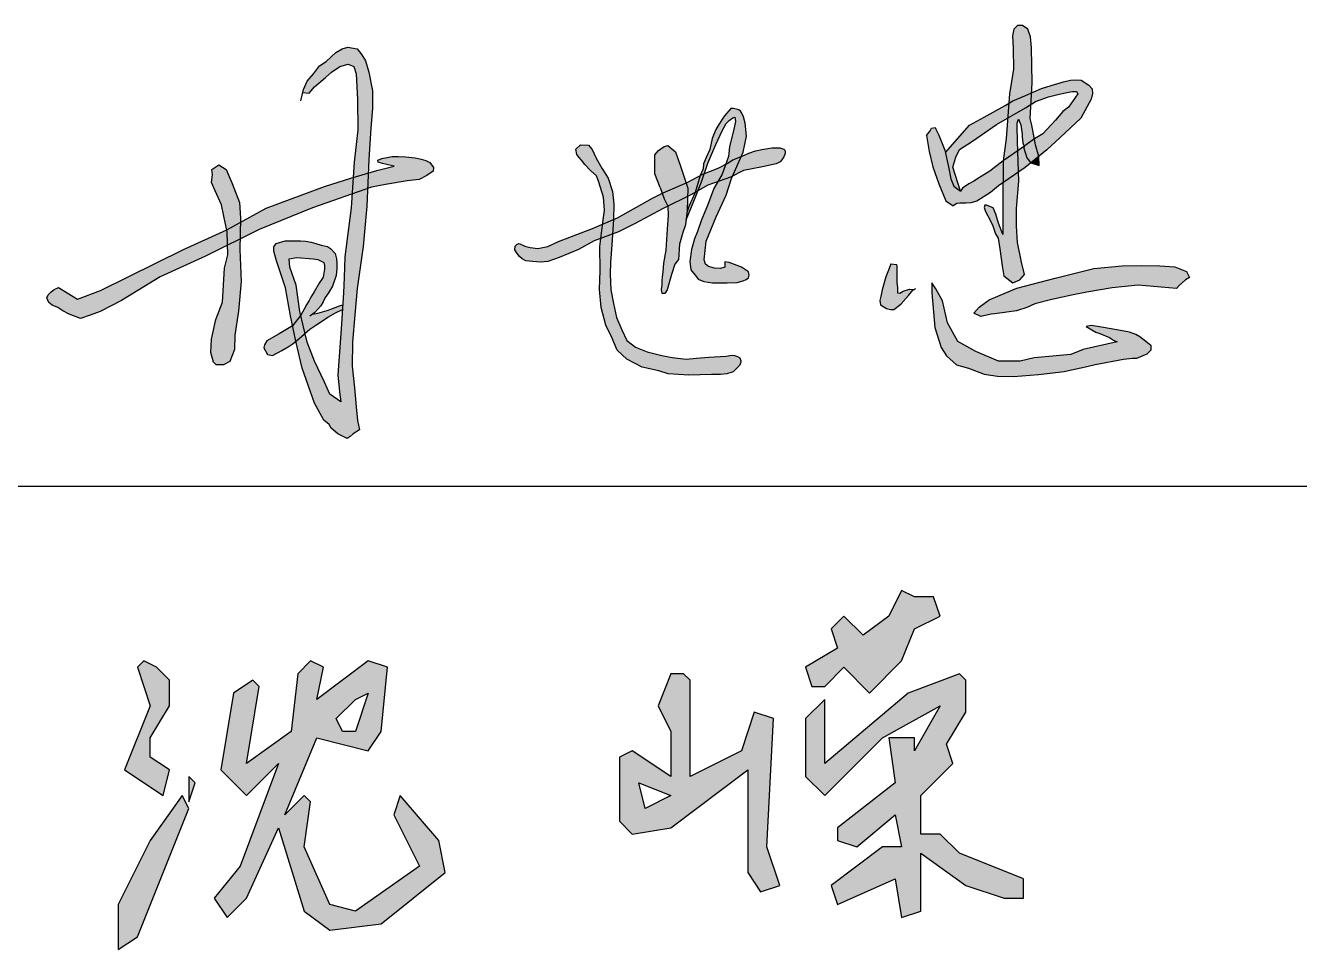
# Model space of a CAD drawing. Header units: millimetres. Extents: x 865974 to 875117, y 41124 to 44891.
# Drawn here: x 867556.56 to 867571.58, y 41164.14 to 41175.04 of the extents above; entities that cross this region are included whole.
import ezdxf

# ---------------------------------------------------------------- set-up
doc = ezdxf.new("R2010")
doc.units = ezdxf.units.MM
doc.header["$LTSCALE"] = 1000
doc.header["$MEASUREMENT"] = 0
doc.layers.add('HATCH', color=8, linetype='Continuous')

msp = doc.modelspace()

# ---------------------------------------------------------------- hatches: boundary and pattern name
at = {"linetype": 'Continuous'}
h = msp.add_hatch(color=256, dxfattribs=at)
h.paths.add_polyline_path([(867565.075, 41166.256), (867565.075, 41165.046), (867565.227, 41164.819), (867565.453, 41164.894), (867565.302, 41165.348), (867565.378, 41166.861), (867565.151, 41166.936), (867565, 41166.483), (867564.395, 41166.18), (867564.395, 41167.314), (867564.319, 41167.39), (867564.168, 41167.39), (867564.017, 41167.012), (867564.168, 41166.709), (867564.168, 41166.18), (867563.714, 41166.483), (867563.563, 41166.407), (867563.563, 41165.651), (867563.714, 41165.499), (867564.168, 41165.575)])
h.paths.add_polyline_path([(867564.168, 41165.953), (867563.865, 41165.802), (867563.79, 41166.104)], flags=16)
h.paths.add_polyline_path([(867566.89, 41167.541), (867567.042, 41167.919), (867567.344, 41168.071), (867567.268, 41168.298), (867567.042, 41168.298), (867566.89, 41168.373), (867566.739, 41168.071), (867566.437, 41167.844), (867566.21, 41168.071), (867566.058, 41167.919), (867566.134, 41167.693), (867565.756, 41167.466), (867565.832, 41167.239), (867565.983, 41167.239), (867566.21, 41167.466), (867566.512, 41167.163)])
h.paths.add_polyline_path([(867567.647, 41166.936), (867567.647, 41167.314), (867567.571, 41167.39), (867566.966, 41167.163), (867565.983, 41166.331), (867565.983, 41167.088), (867565.756, 41166.861), (867565.756, 41166.18), (867565.983, 41165.953), (867566.663, 41166.634), (867567.344, 41167.012), (867567.042, 41166.483), (867567.042, 41166.634), (867566.739, 41166.634), (867566.815, 41166.104), (867566.134, 41165.575), (867566.134, 41165.424), (867566.361, 41165.348), (867566.815, 41165.726), (867566.89, 41165.348), (867566.663, 41165.348), (867566.058, 41164.894), (867566.134, 41164.668), (867566.815, 41164.97), (867566.89, 41164.516), (867567.117, 41164.592), (867567.117, 41165.273), (867567.647, 41164.894), (867568.1, 41164.743), (867568.327, 41164.743), (867568.327, 41164.97), (867567.571, 41165.273), (867567.344, 41165.499), (867567.117, 41165.499), (867567.117, 41165.953), (867567.495, 41166.331), (867567.42, 41166.558)])
h = msp.add_hatch(color=256, dxfattribs=at)
h.paths.add_polyline_path([(867558.028, 41166.407), (867558.028, 41166.634), (867558.255, 41167.012), (867558.255, 41167.314), (867558.103, 41167.466), (867557.952, 41167.541), (867557.877, 41167.466), (867558.028, 41167.012), (867557.725, 41166.256), (867558.179, 41165.953), (867558.255, 41166.256)])
h.paths.add_polyline_path([(867558.557, 41166.104), (867558.482, 41166.18), (867558.482, 41165.878)])
h.paths.add_polyline_path([(867558.482, 41165.802), (867558.406, 41165.953), (867558.028, 41165.424), (867557.65, 41164.668), (867557.65, 41164.138), (867557.877, 41164.289)])
h.paths.add_polyline_path([(867559.994, 41166.634), (867560.599, 41166.483), (867560.75, 41166.709), (867560.826, 41167.466), (867560.599, 41167.541), (867559.994, 41167.088), (867560.07, 41167.466), (867559.918, 41167.541), (867559.767, 41167.39), (867559.692, 41166.709), (867559.162, 41166.331), (867559.313, 41167.239), (867559.238, 41167.314), (867559.011, 41167.163), (867558.86, 41166.256), (867559.162, 41165.953), (867559.54, 41166.331), (867559.087, 41165.121), (867558.784, 41164.743), (867558.935, 41164.516), (867559.162, 41164.743), (867559.54, 41165.575), (867559.843, 41164.592), (867560.145, 41164.365), (867560.75, 41164.441), (867561.507, 41165.046), (867561.431, 41165.424), (867560.977, 41165.953), (867560.902, 41165.726), (867561.204, 41165.121), (867560.448, 41164.592), (867560.145, 41164.668), (867559.843, 41165.348), (867559.918, 41165.878), (867559.843, 41165.953), (867559.616, 41165.726)])
h.paths.add_polyline_path([(867560.221, 41166.861), (867560.448, 41167.088), (867560.599, 41167.163), (867560.448, 41166.709), (867560.297, 41166.709)], flags=16)
at = {"layer": 'HATCH'}
for points in [[(867568.421, 41174.772), (867568.411, 41174.902), (867568.379, 41174.993), (867568.316, 41175.035), (867568.256, 41175.035), (867568.214, 41174.99), (867568.197, 41174.913), (867568.204, 41174.762), (867568.211, 41174.52), (867568.162, 41174.229), (867568.154, 41174.118), (867568.2, 41174.145), (867568.344, 41174.204), (867568.422, 41174.241), (867568.428, 41174.358)], [(867560.629, 41173.823), (867560.651, 41174.058), (867560.648, 41174.264), (867560.608, 41174.483), (867560.565, 41174.619), (867560.525, 41174.689), (867560.469, 41174.758), (867560.357, 41174.78), (867560.293, 41174.761), (867560.218, 41174.716), (867560.103, 41174.609), (867560.025, 41174.558), (867559.953, 41174.465), (867559.878, 41174.377), (867559.836, 41174.28), (867559.827, 41174.245), (867559.901, 41174.238), (867559.965, 41174.312), (867560.097, 41174.423), (867560.164, 41174.484), (867560.265, 41174.551), (867560.363, 41174.578), (867560.43, 41174.551), (867560.457, 41174.464), (867560.471, 41174.164), (867560.478, 41173.803), (867560.434, 41173.425), (867560.421, 41173.244), (867560.599, 41173.295), (867560.605, 41173.454)], [(867569.136, 41174.29), (867569.097, 41174.331), (867569.008, 41174.389), (867568.957, 41174.394), (867568.88, 41174.392), (867568.798, 41174.369), (867568.652, 41174.326), (867568.539, 41174.293), (867568.449, 41174.254), (867568.422, 41174.241), (867568.416, 41174.105), (867568.469, 41174.139), (867568.624, 41174.192), (867568.75, 41174.226), (867568.858, 41174.248), (867568.904, 41174.257), (867568.953, 41174.255), (867568.97, 41174.23), (867568.86, 41174.071), (867568.792, 41174.02), (867568.706, 41173.917), (867568.557, 41173.759), (867568.456, 41173.699), (867568.47, 41173.629), (867568.508, 41173.491), (867568.604, 41173.568), (867568.762, 41173.713), (867569.003, 41173.942), (867569.126, 41174.165), (867569.143, 41174.235)], [(867568.422, 41174.241), (867568.344, 41174.204), (867568.2, 41174.145), (867568.154, 41174.118), (867568.141, 41173.942), (867568.353, 41174.064), (867568.416, 41174.105)], [(867564.7, 41173.63), (867564.772, 41173.791), (867564.821, 41173.881), (867564.858, 41173.913), (867564.899, 41173.948), (867564.924, 41173.953), (867564.932, 41173.904), (867564.913, 41173.811), (867564.861, 41173.604), (867564.848, 41173.489), (867564.817, 41173.401), (867564.831, 41173.409), (867564.901, 41173.449), (867564.998, 41173.49), (867565.022, 41173.543), (867565.06, 41173.729), (867565.043, 41173.884), (867565.025, 41173.956), (867565.007, 41174.001), (867564.99, 41174.026), (867564.97, 41174.041), (867564.908, 41174.058), (867564.877, 41174.058), (867564.801, 41173.97), (867564.769, 41173.922), (867564.735, 41173.868), (867564.698, 41173.81), (867564.656, 41173.703), (867564.627, 41173.574), (867564.584, 41173.479), (867564.553, 41173.403), (867564.548, 41173.346), (867564.516, 41173.267), (867564.544, 41173.282), (867564.563, 41173.289), (867564.606, 41173.412)], [(867567.726, 41173.672), (867568.009, 41173.866), (867568.141, 41173.942), (867568.154, 41174.118), (867568.11, 41174.093), (867567.865, 41173.954), (867567.69, 41173.858), (867567.406, 41173.538), (867567.445, 41173.37), (867567.472, 41173.228), (867567.507, 41173.142), (867567.583, 41173.082), (867567.495, 41173.366), (867567.529, 41173.482), (867567.573, 41173.572)], [(867568.416, 41174.105), (867568.353, 41174.064), (867568.141, 41173.942), (867568.123, 41173.703), (867568.088, 41173.439), (867568.261, 41173.556), (867568.258, 41173.668), (867568.253, 41173.85), (867568.254, 41173.883), (867568.269, 41173.93), (867568.297, 41173.865), (867568.311, 41173.754), (867568.312, 41173.724), (867568.319, 41173.651), (867568.334, 41173.609), (867568.456, 41173.699), (867568.425, 41173.86), (867568.407, 41173.937)], [(867567.399, 41173.566), (867567.383, 41173.605), (867567.328, 41173.74), (867567.292, 41173.811), (867567.285, 41173.833), (867567.242, 41173.825), (867567.225, 41173.794), (867567.184, 41173.736), (867567.215, 41173.549), (867567.259, 41173.367), (867567.331, 41173.168), (867567.412, 41172.966), (867567.498, 41172.909), (867567.54, 41172.934), (867567.577, 41172.94), (867567.602, 41172.941), (867567.652, 41172.941), (867567.707, 41172.943), (867567.778, 41172.962), (867567.939, 41173.067), (867568.033, 41173.144), (867568.086, 41173.181), (867568.088, 41173.439), (867567.929, 41173.317), (867567.81, 41173.242), (867567.74, 41173.199), (867567.684, 41173.168), (867567.61, 41173.115), (867567.583, 41173.082), (867567.507, 41173.142), (867567.472, 41173.228), (867567.445, 41173.37)], [(867568.47, 41173.629), (867568.456, 41173.699), (867568.456, 41173.699), (867568.334, 41173.609), (867568.333, 41173.59), (867568.365, 41173.474), (867568.414, 41173.414), (867568.508, 41173.491)], [(867563.482, 41173.076), (867563.431, 41173.233), (867563.356, 41173.354), (867563.286, 41173.469), (867563.24, 41173.573), (867563.197, 41173.622), (867563.101, 41173.626), (867563.048, 41173.577), (867563.059, 41173.512), (867563.088, 41173.477), (867563.116, 41173.447), (867563.154, 41173.394), (867563.223, 41173.323), (867563.29, 41173.261), (867563.32, 41173.186), (867563.375, 41173.009), (867563.387, 41172.857), (867563.368, 41172.713), (867563.365, 41172.694), (867563.492, 41172.748), (867563.497, 41172.927)], [(867564.277, 41173.389), (867564.225, 41173.545), (867564.132, 41173.621), (867564.088, 41173.609), (867564.024, 41173.561), (867563.98, 41173.509), (867563.98, 41173.425), (867563.98, 41173.285), (867564.044, 41173.125), (867564.067, 41173.057), (867564.077, 41173.062), (867564.348, 41173.177)], [(867565.41, 41173.404), (867565.457, 41173.429), (867565.478, 41173.451), (867565.5, 41173.486), (867565.515, 41173.524), (867565.515, 41173.552), (867565.511, 41173.563), (867565.502, 41173.577), (867565.455, 41173.592), (867565.361, 41173.592), (867565.311, 41173.586), (867565.241, 41173.572), (867565.165, 41173.556), (867565.088, 41173.529), (867565.011, 41173.496), (867564.998, 41173.49), (867564.896, 41173.258), (867565.024, 41173.326), (867565.251, 41173.37)], [(867568.261, 41173.556), (867568.088, 41173.439), (867568.086, 41173.181), (867568.268, 41173.306)], [(867568.365, 41173.474), (867568.333, 41173.59), (867568.334, 41173.609), (867568.278, 41173.568), (867568.261, 41173.556), (867568.268, 41173.306), (867568.346, 41173.359), (867568.414, 41173.414)], [(867559.079, 41172.948), (867558.995, 41173.17), (867558.925, 41173.336), (867558.837, 41173.393), (867558.755, 41173.337), (867558.761, 41173.273), (867558.75, 41173.185), (867558.792, 41173.086), (867558.867, 41172.922), (867558.896, 41172.788), (867558.932, 41172.624), (867559.092, 41172.713), (867559.093, 41172.763)], [(867561.292, 41173.267), (867561.366, 41173.319), (867561.368, 41173.362), (867561.325, 41173.42), (867561.28, 41173.442), (867561.222, 41173.457), (867561.154, 41173.473), (867561.038, 41173.486), (867560.958, 41173.49), (867560.882, 41173.49), (867560.822, 41173.479), (867560.76, 41173.467), (867560.713, 41173.446), (867560.717, 41173.422), (867560.768, 41173.409), (867560.836, 41173.393), (867560.906, 41173.378), (867560.844, 41173.36), (867560.702, 41173.325), (867560.599, 41173.295), (867560.592, 41173.111), (867560.638, 41173.127), (867560.801, 41173.16), (867561.059, 41173.203), (867561.201, 41173.22)], [(867564.775, 41173.28), (867564.817, 41173.401), (867564.728, 41173.352), (867564.563, 41173.289), (867564.529, 41173.192), (867564.486, 41173.084), (867564.605, 41173.152), (867564.725, 41173.194)], [(867564.998, 41173.49), (867564.901, 41173.449), (867564.831, 41173.409), (867564.817, 41173.401), (867564.775, 41173.28), (867564.725, 41173.194), (867564.873, 41173.246), (867564.896, 41173.258)], [(867568.508, 41173.491), (867568.414, 41173.414), (867568.512, 41173.383)], [(867559.941, 41172.885), (867560.408, 41173.047), (867560.421, 41173.244), (867560.393, 41173.236), (867560.085, 41173.135), (867559.396, 41172.881), (867559.092, 41172.713), (867559.088, 41172.518), (867559.311, 41172.629)], [(867560.599, 41173.295), (867560.421, 41173.244), (867560.408, 41173.047), (867560.592, 41173.111)], [(867564.516, 41173.267), (867564.361, 41173.182), (867564.348, 41173.177), (867564.368, 41173.115), (867564.365, 41173.018), (867564.403, 41173.037), (867564.454, 41173.066)], [(867564.82, 41173.035), (867564.884, 41173.231), (867564.896, 41173.258), (867564.873, 41173.246), (867564.725, 41173.194), (867564.677, 41173.112), (867564.6, 41172.913), (867564.529, 41172.744), (867564.484, 41172.607), (867564.449, 41172.52), (867564.411, 41172.392), (867564.394, 41172.25), (867564.404, 41172.155), (867564.471, 41172.07), (867564.491, 41172.044), (867564.559, 41172.017), (867564.659, 41172), (867564.724, 41171.999), (867564.833, 41171.999), (867564.951, 41172.003), (867565.022, 41172.025), (867565.057, 41172.041), (867565.086, 41172.061), (867565.091, 41172.092), (867565.083, 41172.13), (867565.002, 41172.186), (867564.952, 41172.205), (867564.858, 41172.24), (867564.807, 41172.248), (867564.807, 41172.209), (867564.805, 41172.185), (867564.752, 41172.171), (867564.684, 41172.174), (867564.614, 41172.193), (867564.577, 41172.222), (867564.561, 41172.273), (867564.585, 41172.493), (867564.703, 41172.779)], [(867564.563, 41173.289), (867564.544, 41173.282), (867564.516, 41173.267), (867564.454, 41173.066), (867564.486, 41173.084), (867564.529, 41173.192)], [(867568.271, 41173.199), (867568.268, 41173.306), (867568.086, 41173.181), (867568.085, 41172.913), (867568.083, 41172.699), (867568.085, 41172.57), (867568.032, 41172.703), (867568.003, 41172.81), (867567.969, 41172.885), (867567.92, 41172.904), (867567.893, 41172.916), (867567.872, 41172.918), (867567.864, 41172.889), (867567.881, 41172.843), (867567.939, 41172.731), (867567.966, 41172.672), (867567.996, 41172.577), (867568.03, 41172.527), (867568.047, 41172.4), (867568.075, 41172.201), (867568.097, 41172.084), (867568.203, 41171.999), (867568.283, 41172.036), (867568.338, 41172.1), (867568.304, 41172.246), (867568.258, 41172.475), (867568.246, 41172.674), (867568.246, 41172.876)], [(867559.879, 41171.301), (867559.854, 41171.406), (867559.779, 41171.341), (867559.746, 41171.313), (867559.746, 41171.311), (867559.821, 41170.993), (867559.965, 41170.581), (867560.075, 41170.382), (867560.137, 41170.328), (867560.163, 41170.288), (867560.24, 41170.219), (867560.349, 41170.163), (867560.388, 41170.189), (867560.422, 41170.221), (867560.495, 41170.266), (867560.474, 41170.376), (867560.456, 41170.537), (867560.437, 41170.764), (867560.409, 41171.017), (867560.412, 41171.302), (867560.441, 41171.624), (867560.469, 41171.933), (867560.538, 41172.427), (867560.584, 41172.903), (867560.592, 41173.111), (867560.408, 41173.047), (867560.397, 41172.885), (867560.323, 41172.308), (867560.316, 41172.064), (867560.306, 41171.882), (867560.285, 41171.518), (867560.265, 41171.238), (867560.242, 41170.917), (867560.262, 41170.716), (867560.275, 41170.598), (867560.148, 41170.688), (867560.083, 41170.829), (867559.964, 41171.077)], [(867564.368, 41173.115), (867564.348, 41173.177), (867564.077, 41173.062), (867564.067, 41173.057), (867564.09, 41172.991), (867564.132, 41172.904), (867564.365, 41173.018)], [(867564.486, 41173.084), (867564.454, 41173.066), (867564.381, 41172.901), (867564.359, 41172.837), (867564.348, 41172.743), (867564.43, 41172.943)], [(867564.07, 41172.874), (867564.132, 41172.904), (867564.09, 41172.991), (867564.067, 41173.057), (867563.95, 41173), (867563.538, 41172.767), (867563.492, 41172.748), (867563.48, 41172.575), (867563.551, 41172.602), (867563.748, 41172.7)], [(867564.361, 41172.852), (867564.365, 41173.018), (867564.132, 41172.904), (867564.138, 41172.796), (867564.123, 41172.638), (867564.109, 41172.386), (867564.083, 41172.234), (867564.075, 41172.131), (867564.065, 41172.072), (867564.062, 41172.022), (867564.062, 41171.978), (867564.056, 41171.921), (867564.057, 41171.893), (867564.062, 41171.88), (867564.069, 41171.873), (867564.096, 41171.874), (867564.125, 41171.918), (867564.175, 41172.099), (867564.216, 41172.219), (867564.257, 41172.275), (867564.269, 41172.455), (867564.309, 41172.592), (867564.341, 41172.684)], [(867558.147, 41172.07), (867558.68, 41172.316), (867558.941, 41172.445), (867558.937, 41172.601), (867558.932, 41172.624), (867558.42, 41172.392), (867557.441, 41171.908), (867557.172, 41171.806), (867556.948, 41171.944), (867556.895, 41171.921), (867556.86, 41171.894), (867556.825, 41171.859), (867556.807, 41171.822), (867556.831, 41171.769), (867556.871, 41171.738), (867556.937, 41171.711), (867556.996, 41171.672), (867557.073, 41171.629), (867557.207, 41171.581), (867557.318, 41171.618), (867557.438, 41171.662), (867557.691, 41171.793)], [(867559.092, 41172.713), (867558.932, 41172.624), (867558.937, 41172.601), (867558.941, 41172.445), (867559.088, 41172.518)], [(867563.262, 41172.494), (867563.342, 41172.523), (867563.365, 41172.694), (867563.244, 41172.642), (867562.842, 41172.487), (867562.717, 41172.428), (867562.599, 41172.407), (867562.508, 41172.417), (867562.447, 41172.433), (867562.381, 41172.466), (867562.354, 41172.457), (867562.333, 41172.431), (867562.33, 41172.388), (867562.354, 41172.346), (867562.384, 41172.31), (867562.415, 41172.283), (867562.459, 41172.26), (867562.538, 41172.251), (867562.629, 41172.244), (867562.717, 41172.251), (867562.853, 41172.299), (867563.079, 41172.393)], [(867563.492, 41172.748), (867563.365, 41172.694), (867563.342, 41172.523), (867563.48, 41172.575)], [(867559.102, 41172.018), (867559.086, 41172.393), (867559.088, 41172.518), (867558.941, 41172.445), (867558.944, 41172.33), (867558.905, 41172.172), (867558.88, 41171.774), (867558.801, 41171.569), (867558.75, 41171.337), (867558.741, 41171.179), (867558.774, 41171.066), (867558.806, 41171.035), (867558.892, 41171.035), (867558.966, 41171.071), (867559.023, 41171.215), (867559.027, 41171.384), (867559.068, 41171.668)], [(867560.154, 41172.405), (867560.117, 41172.429), (867560.046, 41172.446), (867559.982, 41172.466), (867559.925, 41172.479), (867559.861, 41172.49), (867559.8, 41172.496), (867559.702, 41172.496), (867559.618, 41172.496), (867559.513, 41172.466), (867559.486, 41172.426), (867559.486, 41172.375), (867559.517, 41172.26), (867559.547, 41172.166), (867559.624, 41171.94), (867559.682, 41171.61), (867559.707, 41171.495), (867559.804, 41171.619), (867559.794, 41171.662), (867559.748, 41171.973), (867559.674, 41172.184), (867559.666, 41172.284), (867559.757, 41172.299), (867559.948, 41172.282), (867560.003, 41172.275), (867560.044, 41172.256), (867560.074, 41172.24), (867560.085, 41172.206), (867560.085, 41172.162), (867560.068, 41172.069), (867560.02, 41171.995), (867559.963, 41171.895), (867559.924, 41171.83), (867559.903, 41171.793), (867559.874, 41171.75), (867559.842, 41171.689), (867559.804, 41171.619), (867559.854, 41171.406), (867559.909, 41171.454), (867559.981, 41171.501), (867560.061, 41171.551), (867560.122, 41171.597), (867560.213, 41171.647), (867560.295, 41171.684), (867560.298, 41171.74), (867560.261, 41171.729), (867560.159, 41171.69), (867560.115, 41171.673), (867560.005, 41171.643), (867559.94, 41171.629), (867559.968, 41171.65), (867560.039, 41171.731), (867560.066, 41171.775), (867560.093, 41171.829), (867560.13, 41171.883), (867560.178, 41171.96), (867560.221, 41172.085), (867560.228, 41172.169), (867560.228, 41172.233), (867560.225, 41172.284), (867560.208, 41172.348)], [(867563.454, 41172.101), (867563.457, 41172.242), (867563.471, 41172.448), (867563.48, 41172.575), (867563.342, 41172.523), (867563.329, 41172.428), (867563.334, 41172.144), (867563.325, 41171.92), (867563.345, 41171.71), (867563.403, 41171.503), (867563.472, 41171.354), (867563.537, 41171.207), (867563.65, 41171.102), (867563.832, 41171.004), (867564.025, 41170.963), (867564.136, 41170.928), (867564.381, 41170.913), (867564.647, 41170.92), (867564.752, 41170.921), (867564.827, 41170.927), (867564.904, 41170.95), (867564.977, 41171.027), (867564.995, 41171.063), (867564.995, 41171.079), (867564.982, 41171.117), (867564.954, 41171.131), (867564.918, 41171.143), (867564.89, 41171.149), (867564.82, 41171.136), (867564.615, 41171.122), (867564.472, 41171.11), (867564.35, 41171.099), (867564.185, 41171.118), (867564.062, 41171.144), (867563.889, 41171.185), (867563.752, 41171.241), (867563.65, 41171.319), (867563.59, 41171.446), (867563.527, 41171.593), (867563.491, 41171.756), (867563.461, 41171.916)], [(867566.973, 41171.852), (867567.023, 41171.912), (867567.041, 41171.923), (867566.983, 41171.927), (867566.91, 41171.902), (867566.87, 41171.877), (867566.843, 41171.882), (867566.84, 41171.909), (867566.84, 41171.947), (867566.835, 41172.005), (867566.835, 41172.047), (867566.835, 41172.108), (867566.833, 41172.143), (867566.833, 41172.188), (867566.828, 41172.218), (867566.762, 41172.223), (867566.742, 41172.17), (867566.705, 41172.07), (867566.659, 41171.919), (867566.644, 41171.839), (867566.634, 41171.791), (867566.642, 41171.741), (867566.71, 41171.699), (867566.76, 41171.684), (867566.8, 41171.686), (867566.88, 41171.749)], [(867568.662, 41171.804), (867568.912, 41171.86), (867569.075, 41171.891), (867569.373, 41171.942), (867569.679, 41171.973), (867570.132, 41171.934), (867570.165, 41171.967), (867570.238, 41172.036), (867570.284, 41172.064), (867570.251, 41172.135), (867570.111, 41172.189), (867569.936, 41172.201), (867569.714, 41172.206), (867569.49, 41172.199), (867569.156, 41172.168), (867568.874, 41172.1), (867568.701, 41172.056), (867568.25, 41171.939), (867568.054, 41171.855), (867567.921, 41171.799), (867567.804, 41171.715), (867567.741, 41171.644), (867567.825, 41171.603), (867567.947, 41171.631), (867567.988, 41171.634), (867568.133, 41171.654), (867568.245, 41171.672), (867568.365, 41171.708), (867568.461, 41171.753)], [(867567.372, 41171.788), (867567.295, 41171.928), (867567.245, 41172.002), (867567.247, 41171.884), (867567.282, 41171.472), (867567.358, 41171.236), (867567.418, 41171.138), (867567.538, 41171.033), (867567.679, 41170.993), (867567.865, 41170.924), (867568.02, 41170.898), (867568.209, 41170.896), (867568.506, 41170.92), (867568.807, 41170.954), (867568.895, 41170.974), (867569.059, 41171.008), (867569.172, 41171.039), (867569.507, 41171.101), (867569.614, 41171.11), (867569.664, 41171.11), (867569.785, 41171.162), (867569.832, 41171.21), (867569.834, 41171.259), (867569.771, 41171.309), (867569.701, 41171.363), (867569.654, 41171.392), (867569.578, 41171.418), (867569.471, 41171.44), (867569.271, 41171.472), (867569.128, 41171.498), (867569.068, 41171.484), (867569.182, 41171.42), (867569.227, 41171.402), (867569.34, 41171.355), (867569.388, 41171.325), (867569.432, 41171.303), (867569.033, 41171.216), (867568.886, 41171.157), (867568.452, 41171.117), (867568.29, 41171.078), (867568.034, 41171.078), (867567.765, 41171.189), (867567.552, 41171.307), (867567.43, 41171.529)], [(867559.804, 41171.619), (867559.707, 41171.495), (867559.746, 41171.313), (867559.779, 41171.341), (867559.854, 41171.406)], [(867559.746, 41171.313), (867559.707, 41171.495), (867559.55, 41171.399), (867559.402, 41171.315), (867559.374, 41171.269), (867559.366, 41171.232), (867559.411, 41171.154), (867559.472, 41171.143), (867559.581, 41171.202), (867559.655, 41171.247), (867559.715, 41171.286)]]:
    msp.add_hatch(color=256, dxfattribs=at).paths.add_polyline_path(points)

# ---------------------------------------------------------------- linework, layer by layer
msp.add_line((867538.912, 41169.604), (867593.912, 41169.604))
for points in [[(867568.333, 41173.59), (867568.365, 41173.474), (867568.414, 41173.414), (867568.512, 41173.383), (867568.508, 41173.491), (867568.47, 41173.629), (867568.425, 41173.86), (867568.407, 41173.937), (867568.428, 41174.358), (867568.421, 41174.772), (867568.411, 41174.902), (867568.379, 41174.993), (867568.316, 41175.035), (867568.256, 41175.035), (867568.214, 41174.99), (867568.197, 41174.913), (867568.204, 41174.762), (867568.211, 41174.52), (867568.162, 41174.229), (867568.123, 41173.703), (867568.088, 41173.439), (867568.085, 41172.913), (867568.083, 41172.699), (867568.085, 41172.57), (867568.032, 41172.703), (867568.003, 41172.81), (867567.969, 41172.885)], [(867559.804, 41174.147), (867559.836, 41174.28), (867559.878, 41174.377), (867559.953, 41174.465), (867560.025, 41174.558), (867560.103, 41174.609), (867560.218, 41174.716), (867560.293, 41174.761), (867560.357, 41174.78), (867560.469, 41174.758), (867560.525, 41174.689), (867560.565, 41174.619), (867560.608, 41174.483), (867560.648, 41174.264), (867560.651, 41174.058), (867560.629, 41173.823), (867560.605, 41173.454), (867560.584, 41172.903), (867560.538, 41172.427), (867560.469, 41171.933), (867560.441, 41171.624), (867560.412, 41171.302), (867560.409, 41171.017), (867560.437, 41170.764), (867560.456, 41170.537), (867560.474, 41170.376), (867560.495, 41170.266), (867560.422, 41170.221), (867560.388, 41170.189), (867560.349, 41170.163), (867560.24, 41170.219), (867560.163, 41170.288), (867560.137, 41170.328), (867560.075, 41170.382), (867559.965, 41170.581), (867559.821, 41170.993), (867559.746, 41171.311), (867559.682, 41171.61), (867559.624, 41171.94), (867559.547, 41172.166), (867559.517, 41172.26), (867559.486, 41172.375), (867559.486, 41172.426), (867559.513, 41172.466), (867559.513, 41172.466), (867559.618, 41172.496), (867559.702, 41172.496), (867559.702, 41172.496), (867559.8, 41172.496), (867559.861, 41172.49), (867559.925, 41172.479), (867559.982, 41172.466), (867560.046, 41172.446), (867560.117, 41172.429), (867560.154, 41172.405), (867560.208, 41172.348), (867560.225, 41172.284), (867560.228, 41172.233), (867560.228, 41172.169), (867560.221, 41172.085), (867560.178, 41171.96), (867560.13, 41171.883), (867560.093, 41171.829), (867560.066, 41171.775), (867560.039, 41171.731), (867560.039, 41171.731), (867559.968, 41171.65), (867559.911, 41171.607)], [(867559.827, 41174.245), (867559.901, 41174.238), (867559.901, 41174.238), (867559.965, 41174.312), (867560.097, 41174.423), (867560.164, 41174.484), (867560.265, 41174.551), (867560.363, 41174.578), (867560.363, 41174.578), (867560.43, 41174.551), (867560.457, 41174.464), (867560.471, 41174.164), (867560.478, 41173.803), (867560.434, 41173.425), (867560.397, 41172.885), (867560.323, 41172.308), (867560.316, 41172.064), (867560.306, 41171.882), (867560.285, 41171.518), (867560.265, 41171.238), (867560.242, 41170.917), (867560.262, 41170.716), (867560.275, 41170.598), (867560.275, 41170.598), (867560.148, 41170.688), (867560.083, 41170.829), (867559.964, 41171.077), (867559.879, 41171.301), (867559.794, 41171.662), (867559.748, 41171.973), (867559.674, 41172.184), (867559.666, 41172.284), (867559.666, 41172.284), (867559.757, 41172.299), (867559.948, 41172.282), (867559.948, 41172.282), (867560.003, 41172.275), (867560.044, 41172.256), (867560.074, 41172.24), (867560.085, 41172.206), (867560.085, 41172.162), (867560.068, 41172.069), (867560.02, 41171.995), (867559.963, 41171.895), (867559.924, 41171.83), (867559.903, 41171.793), (867559.874, 41171.75), (867559.842, 41171.689), (867559.804, 41171.619), (867559.707, 41171.495), (867559.55, 41171.399), (867559.402, 41171.315), (867559.374, 41171.269), (867559.366, 41171.232), (867559.411, 41171.154), (867559.472, 41171.143), (867559.581, 41171.202), (867559.655, 41171.247), (867559.715, 41171.286), (867559.779, 41171.341), (867559.909, 41171.454), (867559.981, 41171.501), (867560.061, 41171.551), (867560.122, 41171.597), (867560.213, 41171.647), (867560.295, 41171.684)], [(867567.406, 41173.538), (867567.69, 41173.858), (867567.865, 41173.954), (867568.11, 41174.093), (867568.2, 41174.145), (867568.344, 41174.204), (867568.449, 41174.254), (867568.539, 41174.293), (867568.652, 41174.326), (867568.798, 41174.369), (867568.88, 41174.392), (867568.957, 41174.394), (867569.008, 41174.389), (867569.097, 41174.331), (867569.136, 41174.29), (867569.143, 41174.235), (867569.126, 41174.165), (867569.003, 41173.942), (867568.762, 41173.713), (867568.604, 41173.568), (867568.346, 41173.359), (867568.033, 41173.144), (867567.939, 41173.067), (867567.778, 41172.962), (867567.707, 41172.943), (867567.652, 41172.941), (867567.602, 41172.941), (867567.577, 41172.94), (867567.54, 41172.934), (867567.498, 41172.909)], [(867567.184, 41173.736), (867567.225, 41173.794), (867567.242, 41173.825), (867567.242, 41173.825), (867567.285, 41173.833), (867567.292, 41173.811), (867567.328, 41173.74), (867567.383, 41173.605), (867567.399, 41173.566), (867567.445, 41173.37), (867567.472, 41173.228), (867567.507, 41173.142), (867567.583, 41173.082), (867567.495, 41173.366), (867567.529, 41173.482), (867567.573, 41173.572), (867567.726, 41173.672), (867568.009, 41173.866), (867568.353, 41174.064), (867568.469, 41174.139), (867568.624, 41174.192), (867568.75, 41174.226), (867568.858, 41174.248), (867568.904, 41174.257), (867568.953, 41174.255), (867568.97, 41174.23), (867568.86, 41174.071), (867568.792, 41174.02), (867568.706, 41173.917), (867568.557, 41173.759), (867568.456, 41173.699), (867568.278, 41173.568), (867568.088, 41173.439), (867567.929, 41173.317), (867567.81, 41173.242), (867567.74, 41173.199), (867567.684, 41173.168), (867567.61, 41173.115), (867567.583, 41173.082)], [(867564.348, 41172.743), (867564.43, 41172.943), (867564.529, 41173.192), (867564.606, 41173.412), (867564.7, 41173.63), (867564.772, 41173.791), (867564.821, 41173.881), (867564.858, 41173.913), (867564.899, 41173.948), (867564.924, 41173.953), (867564.932, 41173.904), (867564.913, 41173.811), (867564.861, 41173.604), (867564.848, 41173.489), (867564.775, 41173.28), (867564.677, 41173.112), (867564.6, 41172.913), (867564.529, 41172.744), (867564.484, 41172.607), (867564.449, 41172.52), (867564.411, 41172.392), (867564.394, 41172.25), (867564.404, 41172.155), (867564.471, 41172.07), (867564.491, 41172.044), (867564.559, 41172.017), (867564.659, 41172), (867564.724, 41171.999), (867564.833, 41171.999), (867564.951, 41172.003), (867565.022, 41172.025), (867565.057, 41172.041), (867565.086, 41172.061), (867565.091, 41172.092), (867565.083, 41172.13), (867565.002, 41172.186), (867564.952, 41172.205), (867564.858, 41172.24), (867564.807, 41172.248), (867564.807, 41172.209), (867564.805, 41172.185), (867564.752, 41172.171), (867564.684, 41172.174), (867564.614, 41172.193), (867564.577, 41172.222), (867564.561, 41172.273), (867564.585, 41172.493), (867564.703, 41172.779), (867564.82, 41173.035), (867564.884, 41173.231), (867565.022, 41173.543), (867565.06, 41173.729), (867565.043, 41173.884), (867565.025, 41173.956), (867565.007, 41174.001), (867564.99, 41174.026), (867564.97, 41174.041), (867564.908, 41174.058), (867564.877, 41174.058), (867564.801, 41173.97), (867564.769, 41173.922), (867564.735, 41173.868), (867564.698, 41173.81), (867564.656, 41173.703), (867564.627, 41173.574), (867564.584, 41173.479), (867564.553, 41173.403), (867564.548, 41173.346)], [(867567.969, 41172.885), (867567.92, 41172.904), (867567.893, 41172.916), (867567.872, 41172.918), (867567.864, 41172.889), (867567.881, 41172.843), (867567.939, 41172.731), (867567.966, 41172.672), (867567.996, 41172.577), (867568.03, 41172.527), (867568.047, 41172.4), (867568.075, 41172.201), (867568.097, 41172.084), (867568.203, 41171.999), (867568.283, 41172.036), (867568.338, 41172.1), (867568.338, 41172.1), (867568.304, 41172.246), (867568.258, 41172.475), (867568.246, 41172.674), (867568.246, 41172.876), (867568.271, 41173.199), (867568.258, 41173.668), (867568.253, 41173.85), (867568.254, 41173.883), (867568.269, 41173.93), (867568.269, 41173.93), (867568.297, 41173.865), (867568.311, 41173.754), (867568.312, 41173.724), (867568.319, 41173.651), (867568.334, 41173.609), (867568.333, 41173.59)], [(867567.184, 41173.736), (867567.215, 41173.549), (867567.259, 41173.367), (867567.331, 41173.168), (867567.412, 41172.966), (867567.498, 41172.909)], [(867565.502, 41173.577), (867565.511, 41173.563), (867565.515, 41173.552), (867565.515, 41173.524), (867565.5, 41173.486), (867565.478, 41173.451), (867565.457, 41173.429), (867565.41, 41173.404), (867565.251, 41173.37), (867565.024, 41173.326), (867564.873, 41173.246), (867564.605, 41173.152), (867564.403, 41173.037), (867564.07, 41172.874), (867563.748, 41172.7), (867563.551, 41172.602), (867563.262, 41172.494), (867563.079, 41172.393), (867562.853, 41172.299), (867562.717, 41172.251), (867562.629, 41172.244), (867562.538, 41172.251), (867562.459, 41172.26), (867562.415, 41172.283), (867562.384, 41172.31), (867562.354, 41172.346), (867562.33, 41172.388), (867562.333, 41172.431), (867562.354, 41172.457), (867562.381, 41172.466)], [(867562.381, 41172.466), (867562.447, 41172.433), (867562.508, 41172.417), (867562.599, 41172.407), (867562.717, 41172.428), (867562.842, 41172.487), (867563.244, 41172.642), (867563.538, 41172.767), (867563.95, 41173), (867564.077, 41173.062), (867564.361, 41173.182), (867564.544, 41173.282), (867564.728, 41173.352), (867564.831, 41173.409), (867564.901, 41173.449), (867565.011, 41173.496), (867565.088, 41173.529), (867565.165, 41173.556), (867565.241, 41173.572), (867565.311, 41173.586), (867565.361, 41173.592), (867565.455, 41173.592), (867565.455, 41173.592), (867565.502, 41173.577)], [(867563.059, 41173.512), (867563.048, 41173.577), (867563.101, 41173.626), (867563.197, 41173.622), (867563.24, 41173.573), (867563.286, 41173.469), (867563.356, 41173.354), (867563.431, 41173.233), (867563.482, 41173.076), (867563.497, 41172.927), (867563.492, 41172.748), (867563.471, 41172.448), (867563.457, 41172.242), (867563.454, 41172.101), (867563.461, 41171.916), (867563.491, 41171.756), (867563.527, 41171.593), (867563.59, 41171.446), (867563.65, 41171.319), (867563.752, 41171.241), (867563.889, 41171.185), (867564.062, 41171.144), (867564.185, 41171.118), (867564.35, 41171.099), (867564.472, 41171.11), (867564.615, 41171.122), (867564.82, 41171.136), (867564.89, 41171.149), (867564.918, 41171.143), (867564.954, 41171.131), (867564.982, 41171.117), (867564.995, 41171.079), (867564.995, 41171.063), (867564.977, 41171.027), (867564.904, 41170.95), (867564.827, 41170.927), (867564.752, 41170.921), (867564.647, 41170.92), (867564.381, 41170.913), (867564.136, 41170.928), (867564.025, 41170.963), (867563.832, 41171.004), (867563.65, 41171.102), (867563.537, 41171.207), (867563.472, 41171.354), (867563.403, 41171.503), (867563.345, 41171.71), (867563.325, 41171.92), (867563.334, 41172.144), (867563.329, 41172.428), (867563.368, 41172.713), (867563.387, 41172.857), (867563.375, 41173.009), (867563.32, 41173.186), (867563.29, 41173.261), (867563.223, 41173.323), (867563.154, 41173.394), (867563.116, 41173.447), (867563.088, 41173.477), (867563.059, 41173.512)], [(867564.044, 41173.125), (867563.98, 41173.285), (867563.98, 41173.425), (867563.98, 41173.509), (867564.024, 41173.561), (867564.088, 41173.609), (867564.132, 41173.621), (867564.225, 41173.545), (867564.277, 41173.389), (867564.368, 41173.115), (867564.361, 41172.852), (867564.341, 41172.684), (867564.309, 41172.592), (867564.269, 41172.455), (867564.257, 41172.275), (867564.216, 41172.219), (867564.175, 41172.099), (867564.125, 41171.918), (867564.096, 41171.874), (867564.069, 41171.873)], [(867556.948, 41171.944), (867557.172, 41171.806), (867557.441, 41171.908), (867558.42, 41172.392), (867558.932, 41172.624), (867559.396, 41172.881), (867560.085, 41173.135), (867560.393, 41173.236), (867560.702, 41173.325), (867560.844, 41173.36), (867560.906, 41173.378), (867560.836, 41173.393), (867560.768, 41173.409), (867560.717, 41173.422), (867560.717, 41173.422), (867560.713, 41173.446), (867560.76, 41173.467), (867560.822, 41173.479), (867560.882, 41173.49), (867560.958, 41173.49), (867561.038, 41173.486), (867561.154, 41173.473), (867561.222, 41173.457), (867561.28, 41173.442), (867561.325, 41173.42), (867561.368, 41173.362), (867561.366, 41173.319), (867561.292, 41173.267), (867561.201, 41173.22), (867561.059, 41173.203), (867560.801, 41173.16), (867560.638, 41173.127), (867559.941, 41172.885), (867559.311, 41172.629), (867558.68, 41172.316), (867558.147, 41172.07), (867557.691, 41171.793), (867557.438, 41171.662), (867557.318, 41171.618), (867557.207, 41171.581), (867557.073, 41171.629), (867556.996, 41171.672), (867556.937, 41171.711), (867556.871, 41171.738), (867556.831, 41171.769), (867556.807, 41171.822), (867556.825, 41171.859), (867556.86, 41171.894), (867556.895, 41171.921), (867556.948, 41171.944)], [(867558.755, 41173.337), (867558.837, 41173.393), (867558.925, 41173.336), (867558.995, 41173.17), (867559.079, 41172.948), (867559.093, 41172.763), (867559.086, 41172.393), (867559.102, 41172.018), (867559.068, 41171.668), (867559.027, 41171.384), (867559.023, 41171.215), (867558.966, 41171.071), (867558.892, 41171.035), (867558.806, 41171.035), (867558.774, 41171.066), (867558.741, 41171.179), (867558.75, 41171.337), (867558.801, 41171.569), (867558.88, 41171.774), (867558.905, 41172.172), (867558.944, 41172.33), (867558.937, 41172.601), (867558.896, 41172.788), (867558.867, 41172.922), (867558.792, 41173.086), (867558.75, 41173.185), (867558.761, 41173.273), (867558.755, 41173.337)], [(867564.548, 41173.346), (867564.516, 41173.267), (867564.454, 41173.066), (867564.381, 41172.901), (867564.359, 41172.837)], [(867564.044, 41173.125), (867564.09, 41172.991), (867564.132, 41172.904), (867564.138, 41172.796), (867564.123, 41172.638), (867564.109, 41172.386), (867564.083, 41172.234), (867564.075, 41172.131), (867564.065, 41172.072), (867564.062, 41172.022), (867564.062, 41171.978), (867564.056, 41171.921), (867564.057, 41171.893)], [(867566.762, 41172.223), (867566.742, 41172.17), (867566.705, 41172.07), (867566.659, 41171.919), (867566.644, 41171.839), (867566.634, 41171.791), (867566.642, 41171.741), (867566.642, 41171.741), (867566.71, 41171.699), (867566.76, 41171.684), (867566.8, 41171.686), (867566.88, 41171.749), (867566.973, 41171.852), (867567.023, 41171.912), (867567.059, 41171.935)], [(867566.762, 41172.223), (867566.828, 41172.218), (867566.833, 41172.188), (867566.833, 41172.143), (867566.835, 41172.108), (867566.835, 41172.047), (867566.835, 41172.005), (867566.84, 41171.947), (867566.84, 41171.909), (867566.843, 41171.882), (867566.843, 41171.882), (867566.87, 41171.877), (867566.91, 41171.902), (867566.983, 41171.927), (867566.983, 41171.927), (867567.041, 41171.923)], [(867567.804, 41171.715), (867567.921, 41171.799), (867568.054, 41171.855), (867568.25, 41171.939), (867568.701, 41172.056), (867568.874, 41172.1), (867569.156, 41172.168), (867569.49, 41172.199), (867569.714, 41172.206), (867569.936, 41172.201), (867570.111, 41172.189), (867570.251, 41172.135), (867570.251, 41172.135), (867570.284, 41172.064), (867570.238, 41172.036), (867570.165, 41171.967), (867570.132, 41171.934), (867570.132, 41171.934), (867569.679, 41171.973), (867569.373, 41171.942), (867569.075, 41171.891), (867568.912, 41171.86), (867568.662, 41171.804), (867568.461, 41171.753), (867568.365, 41171.708), (867568.245, 41171.672), (867568.133, 41171.654), (867567.988, 41171.634), (867567.947, 41171.631), (867567.825, 41171.603), (867567.741, 41171.644), (867567.804, 41171.715), (867567.804, 41171.715)], [(867564.057, 41171.893), (867564.062, 41171.88), (867564.069, 41171.873)], [(867567.245, 41172.002), (867567.247, 41171.884), (867567.282, 41171.472), (867567.358, 41171.236), (867567.418, 41171.138), (867567.538, 41171.033), (867567.679, 41170.993), (867567.865, 41170.924), (867568.02, 41170.898), (867568.209, 41170.896), (867568.506, 41170.92), (867568.807, 41170.954), (867568.895, 41170.974), (867569.059, 41171.008), (867569.172, 41171.039), (867569.507, 41171.101), (867569.614, 41171.11), (867569.664, 41171.11), (867569.785, 41171.162), (867569.832, 41171.21), (867569.834, 41171.259), (867569.771, 41171.309), (867569.701, 41171.363), (867569.654, 41171.392), (867569.578, 41171.418), (867569.471, 41171.44), (867569.271, 41171.472), (867569.128, 41171.498), (867569.068, 41171.484), (867569.068, 41171.484), (867569.068, 41171.484), (867569.182, 41171.42), (867569.227, 41171.402), (867569.34, 41171.355), (867569.388, 41171.325), (867569.432, 41171.303), (867569.033, 41171.216), (867568.886, 41171.157), (867568.452, 41171.117), (867568.29, 41171.078), (867568.034, 41171.078), (867567.765, 41171.189), (867567.552, 41171.307), (867567.43, 41171.529), (867567.372, 41171.788), (867567.295, 41171.928), (867567.245, 41172.002)], [(867559.94, 41171.629), (867559.94, 41171.629), (867560.005, 41171.643), (867560.115, 41171.673), (867560.159, 41171.69), (867560.261, 41171.729), (867560.298, 41171.74)]]:
    msp.add_lwpolyline(points)
at = {"linetype": 'Continuous', "elevation": 2318108.623}
for points in [[(867567.042, 41168.298), (867566.89, 41168.373), (867566.739, 41168.071), (867566.437, 41167.844), (867566.21, 41168.071), (867566.058, 41167.919), (867566.134, 41167.693), (867565.756, 41167.466), (867565.832, 41167.239), (867565.983, 41167.239), (867566.21, 41167.466), (867566.512, 41167.163), (867566.89, 41167.541), (867567.042, 41167.919), (867567.344, 41168.071), (867567.268, 41168.298), (867567.042, 41168.298)], [(867558.103, 41167.466), (867557.952, 41167.541), (867557.877, 41167.466), (867558.028, 41167.012), (867557.725, 41166.256), (867558.179, 41165.953), (867558.255, 41166.256), (867558.028, 41166.407), (867558.028, 41166.634), (867558.255, 41167.012), (867558.255, 41167.314), (867558.103, 41167.466)], [(867560.07, 41167.466), (867559.918, 41167.541), (867559.767, 41167.39), (867559.692, 41166.709), (867559.162, 41166.331), (867559.313, 41167.239), (867559.238, 41167.314), (867559.011, 41167.163), (867558.86, 41166.256), (867559.162, 41165.953), (867559.54, 41166.331), (867559.087, 41165.121), (867558.784, 41164.743), (867558.935, 41164.516), (867559.162, 41164.743), (867559.54, 41165.575), (867559.843, 41164.592), (867560.145, 41164.365), (867560.75, 41164.441), (867561.507, 41165.046), (867561.431, 41165.424), (867560.977, 41165.953), (867560.902, 41165.726), (867561.204, 41165.121), (867560.448, 41164.592), (867560.145, 41164.668), (867559.843, 41165.348), (867559.918, 41165.878), (867559.843, 41165.953), (867559.616, 41165.726), (867559.994, 41166.634), (867560.599, 41166.483), (867560.75, 41166.709), (867560.826, 41167.466), (867560.599, 41167.541), (867559.994, 41167.088), (867560.07, 41167.466)], [(867564.395, 41167.314), (867564.319, 41167.39), (867564.168, 41167.39), (867564.017, 41167.012), (867564.168, 41166.709), (867564.168, 41166.18), (867563.714, 41166.483), (867563.563, 41166.407), (867563.563, 41165.651), (867563.714, 41165.499), (867564.168, 41165.575), (867565.075, 41166.256), (867565.075, 41165.046), (867565.227, 41164.819), (867565.453, 41164.894), (867565.302, 41165.348), (867565.378, 41166.861), (867565.151, 41166.936), (867565, 41166.483), (867564.395, 41166.18), (867564.395, 41167.314)], [(867567.647, 41167.314), (867567.571, 41167.39), (867566.966, 41167.163), (867565.983, 41166.331), (867565.983, 41167.088), (867565.756, 41166.861), (867565.756, 41166.18), (867565.983, 41165.953), (867566.663, 41166.634), (867567.344, 41167.012), (867567.042, 41166.483), (867567.042, 41166.634), (867566.739, 41166.634), (867566.815, 41166.104), (867566.134, 41165.575), (867566.134, 41165.424), (867566.361, 41165.348), (867566.815, 41165.726), (867566.89, 41165.348), (867566.663, 41165.348), (867566.058, 41164.894), (867566.134, 41164.668), (867566.815, 41164.97), (867566.89, 41164.516), (867567.117, 41164.592), (867567.117, 41165.273), (867567.647, 41164.894), (867568.1, 41164.743), (867568.327, 41164.743), (867568.327, 41164.97), (867567.571, 41165.273), (867567.344, 41165.499), (867567.117, 41165.499), (867567.117, 41165.953), (867567.495, 41166.331), (867567.42, 41166.558), (867567.647, 41166.936), (867567.647, 41167.314)], [(867560.448, 41167.088), (867560.599, 41167.163), (867560.448, 41166.709), (867560.297, 41166.709), (867560.221, 41166.861), (867560.448, 41167.088)], [(867558.557, 41166.104), (867558.482, 41166.18), (867558.482, 41165.878), (867558.557, 41166.104)], [(867563.79, 41166.104), (867564.168, 41165.953), (867563.865, 41165.802), (867563.79, 41166.104)], [(867558.482, 41165.802), (867558.406, 41165.953), (867558.028, 41165.424), (867557.65, 41164.668), (867557.65, 41164.138), (867557.877, 41164.289), (867558.482, 41165.802)]]:
    msp.add_lwpolyline(points, dxfattribs=at)

doc.saveas('drawing.dxf')
